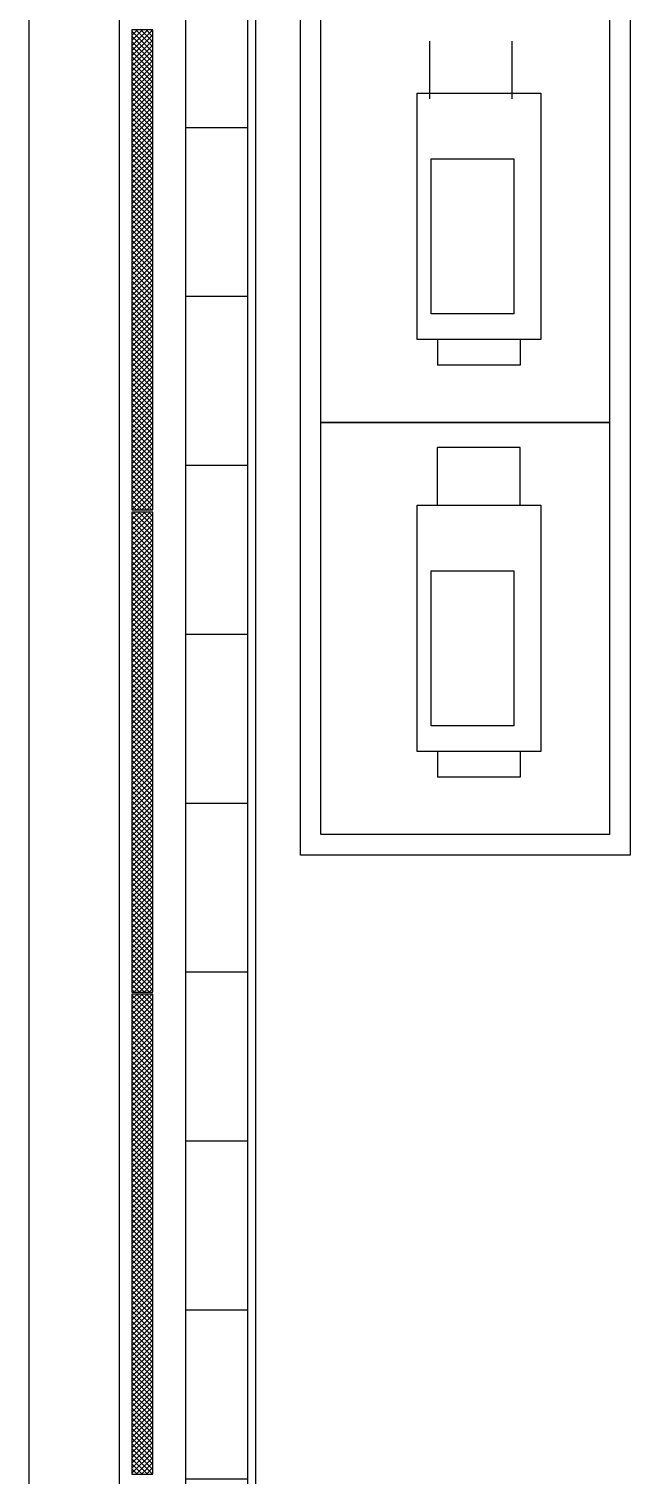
# Model space of a CAD drawing. Extents: x 2217 to 2324, y 363 to 419.
# Drawn here: x 2217.491 to 2218.95, y 402.219 to 405.729 of the extents above; entities that cross this region are included whole.
import ezdxf

# ---------------------------------------------------------------- set-up
doc = ezdxf.new("R2010")
doc.units = 0
doc.header["$LTSCALE"] = 12
doc.header["$MEASUREMENT"] = 0
for name, color, linetype in [('AISLACION', 2, 'CONTINUOUS'), ('MUEBLES', 2, 'CONTINUOUS'), ('MURO-INT', 4, 'CONTINUOUS'), ('PREMOLDHORMIGON', 7, 'CONTINUOUS')]:
    doc.layers.add(name, color=color, linetype=linetype)
pattern_1 = [(315, (0, 0), (0.006187184335, 0.006187184335), []), (45, (0, 0), (-0.006187184335, 0.006187184335), [])]

msp = doc.modelspace()

# ---------------------------------------------------------------- hatches: boundary and pattern name
at = {"layer": 'AISLACION'}
h = msp.add_hatch(dxfattribs=at)
h.set_pattern_fill('ANSI37', color=8, scale=0.07, angle=-90, style=0)
h.set_pattern_definition(pattern_1)
h.paths.add_polyline_path([(2217.7414, 404.5616), (2217.7922, 404.5616), (2217.7922, 405.7266), (2217.7414, 405.7266)])
h = msp.add_hatch(dxfattribs=at)
h.set_pattern_fill('ANSI37', color=8, scale=0.07, angle=-90, style=0)
h.set_pattern_definition(pattern_1)
h.paths.add_polyline_path([(2217.7414, 403.3916), (2217.7922, 403.3916), (2217.7922, 404.5566), (2217.7414, 404.5566)])
h = msp.add_hatch(dxfattribs=at)
h.set_pattern_fill('ANSI37', color=8, scale=0.07, angle=-90, style=0)
h.set_pattern_definition(pattern_1)
h.paths.add_polyline_path([(2217.7414, 402.2216), (2217.7922, 402.2216), (2217.7922, 403.3866), (2217.7414, 403.3866)])
at = {"layer": 'MURO-INT'}
h = msp.add_hatch(dxfattribs=at)
h.set_pattern_fill('_U,_O', color=2, scale=0.41, pattern_type=0)
h.set_pattern_definition([(0, (0, 0), (0, 0.41), [])])
h.paths.add_polyline_path([(2218.0214, 412.7491), (2217.8714, 412.7491), (2217.8714, 401.0491), (2218.0214, 401.0491)])

# ---------------------------------------------------------------- linework, layer by layer
at = {"layer": 'AISLACION'}
for points in [[(2217.7414, 404.5616), (2217.7922, 404.5616), (2217.7922, 405.7266), (2217.7414, 405.7266)], [(2217.7414, 403.3916), (2217.7922, 403.3916), (2217.7922, 404.5566), (2217.7414, 404.5566)], [(2217.7414, 402.2216), (2217.7922, 402.2216), (2217.7922, 403.3866), (2217.7414, 403.3866)]]:
    msp.add_lwpolyline(points, close=True, dxfattribs=at)
at = {"layer": 'MUEBLES'}
for p, q in [((2218.4637, 405.5592), (2218.4637, 405.6992)), ((2218.4637, 405.5592), (2218.4637, 405.6992)), ((2218.4637, 405.5592), (2218.4637, 405.6992)), ((2218.4637, 405.5592), (2218.4637, 405.6992)), ((2218.4637, 405.5592), (2218.4637, 405.6992)), ((2218.4637, 405.5592), (2218.4637, 405.6992)), ((2218.4637, 405.5592), (2218.4637, 405.6992)), ((2218.4637, 405.5592), (2218.4637, 405.6992)), ((2218.4637, 405.5592), (2218.4637, 405.6992)), ((2218.4637, 405.5592), (2218.4637, 405.6992)), ((2218.4637, 405.5592), (2218.4637, 405.6992)), ((2218.4637, 405.5592), (2218.4637, 405.6992)), ((2218.4637, 405.5592), (2218.4637, 405.6992)), ((2218.4637, 405.5592), (2218.4637, 405.6992)), ((2218.4637, 405.5592), (2218.4637, 405.6992)), ((2218.4637, 405.5592), (2218.4637, 405.6992)), ((2218.4637, 405.5592), (2218.4637, 405.6992)), ((2218.4637, 405.5592), (2218.4637, 405.6992)), ((2218.4637, 405.5592), (2218.4637, 405.6992)), ((2218.4637, 405.5592), (2218.4637, 405.6992)), ((2218.4637, 405.5592), (2218.4637, 405.6992)), ((2218.4637, 405.5592), (2218.4637, 405.6992)), ((2218.4637, 405.5592), (2218.4637, 405.6992)), ((2218.4637, 405.5592), (2218.4637, 405.6992)), ((2218.4637, 405.5592), (2218.4637, 405.6992)), ((2218.4637, 405.5592), (2218.4637, 405.6992)), ((2218.4637, 405.5592), (2218.4637, 405.6992)), ((2218.4637, 405.5592), (2218.4637, 405.6992)), ((2218.4637, 405.5592), (2218.4637, 405.6992)), ((2218.4637, 405.5592), (2218.4637, 405.6992)), ((2218.4637, 405.5592), (2218.4637, 405.6992)), ((2218.4637, 405.5592), (2218.4637, 405.6992)), ((2218.6637, 405.5592), (2218.6637, 405.6992)), ((2218.6637, 405.5592), (2218.6637, 405.6992)), ((2218.6637, 405.5592), (2218.6637, 405.6992)), ((2218.6637, 405.5592), (2218.6637, 405.6992)), ((2218.6637, 405.5592), (2218.6637, 405.6992)), ((2218.6637, 405.5592), (2218.6637, 405.6992)), ((2218.6637, 405.5592), (2218.6637, 405.6992)), ((2218.6637, 405.5592), (2218.6637, 405.6992)), ((2218.6637, 405.5592), (2218.6637, 405.6992)), ((2218.6637, 405.5592), (2218.6637, 405.6992)), ((2218.6637, 405.5592), (2218.6637, 405.6992)), ((2218.6637, 405.5592), (2218.6637, 405.6992)), ((2218.6637, 405.5592), (2218.6637, 405.6992)), ((2218.6637, 405.5592), (2218.6637, 405.6992)), ((2218.6637, 405.5592), (2218.6637, 405.6992)), ((2218.6637, 405.5592), (2218.6637, 405.6992)), ((2218.6637, 405.5592), (2218.6637, 405.6992)), ((2218.6637, 405.5592), (2218.6637, 405.6992)), ((2218.6637, 405.5592), (2218.6637, 405.6992)), ((2218.6637, 405.5592), (2218.6637, 405.6992)), ((2218.6637, 405.5592), (2218.6637, 405.6992)), ((2218.6637, 405.5592), (2218.6637, 405.6992)), ((2218.6637, 405.5592), (2218.6637, 405.6992)), ((2218.6637, 405.5592), (2218.6637, 405.6992)), ((2218.6637, 405.5592), (2218.6637, 405.6992)), ((2218.6637, 405.5592), (2218.6637, 405.6992)), ((2218.6637, 405.5592), (2218.6637, 405.6992)), ((2218.6637, 405.5592), (2218.6637, 405.6992)), ((2218.6637, 405.5592), (2218.6637, 405.6992)), ((2218.6637, 405.5592), (2218.6637, 405.6992)), ((2218.6637, 405.5592), (2218.6637, 405.6992)), ((2218.6637, 405.5592), (2218.6637, 405.6992)), ((2218.483, 404.9753), (2218.483, 404.9131)), ((2218.483, 404.9753), (2218.483, 404.9131)), ((2218.483, 404.9753), (2218.483, 404.9131)), ((2218.483, 404.9753), (2218.483, 404.9131)), ((2218.483, 404.9753), (2218.483, 404.9131)), ((2218.483, 404.9753), (2218.483, 404.9131)), ((2218.483, 404.9753), (2218.483, 404.9131)), ((2218.483, 404.9753), (2218.483, 404.9131)), ((2218.483, 404.9753), (2218.483, 404.9131)), ((2218.483, 404.9753), (2218.483, 404.9131)), ((2218.483, 404.9753), (2218.483, 404.9131)), ((2218.483, 404.9753), (2218.483, 404.9131)), ((2218.483, 404.9753), (2218.483, 404.9131)), ((2218.483, 404.9753), (2218.483, 404.9131)), ((2218.483, 404.9753), (2218.483, 404.9131)), ((2218.483, 404.9753), (2218.483, 404.9131)), ((2218.483, 404.9753), (2218.483, 404.9131)), ((2218.483, 404.9753), (2218.483, 404.9131)), ((2218.483, 404.9753), (2218.483, 404.9131)), ((2218.483, 404.9753), (2218.483, 404.9131)), ((2218.483, 404.9753), (2218.483, 404.9131)), ((2218.483, 404.9753), (2218.483, 404.9131)), ((2218.483, 404.9753), (2218.483, 404.9131)), ((2218.483, 404.9753), (2218.483, 404.9131)), ((2218.483, 404.9753), (2218.483, 404.9131)), ((2218.483, 404.9753), (2218.483, 404.9131)), ((2218.483, 404.9753), (2218.483, 404.9131)), ((2218.483, 404.9753), (2218.483, 404.9131)), ((2218.483, 404.9753), (2218.483, 404.9131)), ((2218.483, 404.9753), (2218.483, 404.9131)), ((2218.483, 404.9753), (2218.483, 404.9131)), ((2218.483, 404.9753), (2218.483, 404.9131)), ((2218.683, 404.9753), (2218.683, 404.9131)), ((2218.683, 404.9753), (2218.683, 404.9131)), ((2218.683, 404.9753), (2218.683, 404.9131)), ((2218.683, 404.9753), (2218.683, 404.9131)), ((2218.683, 404.9753), (2218.683, 404.9131)), ((2218.683, 404.9753), (2218.683, 404.9131)), ((2218.683, 404.9753), (2218.683, 404.9131)), ((2218.683, 404.9753), (2218.683, 404.9131)), ((2218.683, 404.9753), (2218.683, 404.9131)), ((2218.683, 404.9753), (2218.683, 404.9131)), ((2218.683, 404.9753), (2218.683, 404.9131)), ((2218.683, 404.9753), (2218.683, 404.9131)), ((2218.683, 404.9753), (2218.683, 404.9131)), ((2218.683, 404.9753), (2218.683, 404.9131)), ((2218.683, 404.9753), (2218.683, 404.9131)), ((2218.683, 404.9753), (2218.683, 404.9131)), ((2218.683, 404.9753), (2218.683, 404.9131)), ((2218.683, 404.9753), (2218.683, 404.9131)), ((2218.683, 404.9753), (2218.683, 404.9131)), ((2218.683, 404.9753), (2218.683, 404.9131)), ((2218.683, 404.9753), (2218.683, 404.9131)), ((2218.683, 404.9753), (2218.683, 404.9131)), ((2218.683, 404.9753), (2218.683, 404.9131)), ((2218.683, 404.9753), (2218.683, 404.9131)), ((2218.683, 404.9753), (2218.683, 404.9131)), ((2218.683, 404.9753), (2218.683, 404.9131)), ((2218.683, 404.9753), (2218.683, 404.9131)), ((2218.683, 404.9753), (2218.683, 404.9131)), ((2218.683, 404.9753), (2218.683, 404.9131)), ((2218.683, 404.9753), (2218.683, 404.9131)), ((2218.683, 404.9753), (2218.683, 404.9131)), ((2218.683, 404.9753), (2218.683, 404.9131)), ((2218.683, 404.9131), (2218.483, 404.9131)), ((2218.683, 404.9131), (2218.483, 404.9131)), ((2218.683, 404.9131), (2218.483, 404.9131)), ((2218.683, 404.9131), (2218.483, 404.9131)), ((2218.683, 404.9131), (2218.483, 404.9131)), ((2218.683, 404.9131), (2218.483, 404.9131)), ((2218.683, 404.9131), (2218.483, 404.9131)), ((2218.683, 404.9131), (2218.483, 404.9131)), ((2218.683, 404.9131), (2218.483, 404.9131)), ((2218.683, 404.9131), (2218.483, 404.9131)), ((2218.683, 404.9131), (2218.483, 404.9131)), ((2218.683, 404.9131), (2218.483, 404.9131)), ((2218.683, 404.9131), (2218.483, 404.9131)), ((2218.683, 404.9131), (2218.483, 404.9131)), ((2218.683, 404.9131), (2218.483, 404.9131)), ((2218.683, 404.9131), (2218.483, 404.9131)), ((2218.683, 404.9131), (2218.483, 404.9131)), ((2218.683, 404.9131), (2218.483, 404.9131)), ((2218.683, 404.9131), (2218.483, 404.9131)), ((2218.683, 404.9131), (2218.483, 404.9131)), ((2218.683, 404.9131), (2218.483, 404.9131)), ((2218.683, 404.9131), (2218.483, 404.9131)), ((2218.683, 404.9131), (2218.483, 404.9131)), ((2218.683, 404.9131), (2218.483, 404.9131)), ((2218.683, 404.9131), (2218.483, 404.9131)), ((2218.683, 404.9131), (2218.483, 404.9131)), ((2218.683, 404.9131), (2218.483, 404.9131)), ((2218.683, 404.9131), (2218.483, 404.9131)), ((2218.683, 404.9131), (2218.483, 404.9131)), ((2218.683, 404.9131), (2218.483, 404.9131)), ((2218.683, 404.9131), (2218.483, 404.9131)), ((2218.683, 404.9131), (2218.483, 404.9131)), ((2218.483, 404.573), (2218.483, 404.7131)), ((2218.683, 404.7131), (2218.483, 404.7131)), ((2218.483, 404.573), (2218.483, 404.7131)), ((2218.683, 404.7131), (2218.483, 404.7131)), ((2218.483, 404.573), (2218.483, 404.7131)), ((2218.683, 404.7131), (2218.483, 404.7131)), ((2218.483, 404.573), (2218.483, 404.7131)), ((2218.683, 404.7131), (2218.483, 404.7131)), ((2218.483, 404.573), (2218.483, 404.7131)), ((2218.683, 404.7131), (2218.483, 404.7131)), ((2218.483, 404.573), (2218.483, 404.7131)), ((2218.683, 404.7131), (2218.483, 404.7131)), ((2218.483, 404.573), (2218.483, 404.7131)), ((2218.683, 404.7131), (2218.483, 404.7131)), ((2218.483, 404.573), (2218.483, 404.7131)), ((2218.683, 404.7131), (2218.483, 404.7131)), ((2218.483, 404.573), (2218.483, 404.7131)), ((2218.683, 404.7131), (2218.483, 404.7131)), ((2218.483, 404.573), (2218.483, 404.7131)), ((2218.683, 404.7131), (2218.483, 404.7131)), ((2218.483, 404.573), (2218.483, 404.7131)), ((2218.683, 404.7131), (2218.483, 404.7131)), ((2218.483, 404.573), (2218.483, 404.7131)), ((2218.683, 404.7131), (2218.483, 404.7131)), ((2218.483, 404.573), (2218.483, 404.7131)), ((2218.683, 404.7131), (2218.483, 404.7131)), ((2218.483, 404.573), (2218.483, 404.7131)), ((2218.683, 404.7131), (2218.483, 404.7131)), ((2218.483, 404.573), (2218.483, 404.7131)), ((2218.683, 404.7131), (2218.483, 404.7131)), ((2218.483, 404.573), (2218.483, 404.7131)), ((2218.683, 404.7131), (2218.483, 404.7131)), ((2218.483, 404.573), (2218.483, 404.7131)), ((2218.683, 404.7131), (2218.483, 404.7131)), ((2218.483, 404.573), (2218.483, 404.7131)), ((2218.683, 404.7131), (2218.483, 404.7131)), ((2218.483, 404.573), (2218.483, 404.7131)), ((2218.683, 404.7131), (2218.483, 404.7131)), ((2218.483, 404.573), (2218.483, 404.7131)), ((2218.683, 404.7131), (2218.483, 404.7131)), ((2218.483, 404.573), (2218.483, 404.7131)), ((2218.683, 404.7131), (2218.483, 404.7131)), ((2218.483, 404.573), (2218.483, 404.7131)), ((2218.683, 404.7131), (2218.483, 404.7131)), ((2218.483, 404.573), (2218.483, 404.7131)), ((2218.683, 404.7131), (2218.483, 404.7131)), ((2218.483, 404.573), (2218.483, 404.7131)), ((2218.683, 404.7131), (2218.483, 404.7131)), ((2218.483, 404.573), (2218.483, 404.7131)), ((2218.683, 404.7131), (2218.483, 404.7131)), ((2218.483, 404.573), (2218.483, 404.7131)), ((2218.683, 404.7131), (2218.483, 404.7131)), ((2218.483, 404.573), (2218.483, 404.7131)), ((2218.683, 404.7131), (2218.483, 404.7131)), ((2218.483, 404.573), (2218.483, 404.7131)), ((2218.683, 404.7131), (2218.483, 404.7131)), ((2218.483, 404.573), (2218.483, 404.7131)), ((2218.683, 404.7131), (2218.483, 404.7131)), ((2218.483, 404.573), (2218.483, 404.7131)), ((2218.683, 404.7131), (2218.483, 404.7131)), ((2218.483, 404.573), (2218.483, 404.7131)), ((2218.683, 404.7131), (2218.483, 404.7131)), ((2218.483, 404.573), (2218.483, 404.7131)), ((2218.683, 404.7131), (2218.483, 404.7131)), ((2218.683, 404.573), (2218.683, 404.7131)), ((2218.683, 404.573), (2218.683, 404.7131)), ((2218.683, 404.573), (2218.683, 404.7131)), ((2218.683, 404.573), (2218.683, 404.7131)), ((2218.683, 404.573), (2218.683, 404.7131)), ((2218.683, 404.573), (2218.683, 404.7131)), ((2218.683, 404.573), (2218.683, 404.7131)), ((2218.683, 404.573), (2218.683, 404.7131)), ((2218.683, 404.573), (2218.683, 404.7131)), ((2218.683, 404.573), (2218.683, 404.7131)), ((2218.683, 404.573), (2218.683, 404.7131)), ((2218.683, 404.573), (2218.683, 404.7131)), ((2218.683, 404.573), (2218.683, 404.7131)), ((2218.683, 404.573), (2218.683, 404.7131)), ((2218.683, 404.573), (2218.683, 404.7131)), ((2218.683, 404.573), (2218.683, 404.7131)), ((2218.683, 404.573), (2218.683, 404.7131)), ((2218.683, 404.573), (2218.683, 404.7131)), ((2218.683, 404.573), (2218.683, 404.7131)), ((2218.683, 404.573), (2218.683, 404.7131)), ((2218.683, 404.573), (2218.683, 404.7131)), ((2218.683, 404.573), (2218.683, 404.7131)), ((2218.683, 404.573), (2218.683, 404.7131)), ((2218.683, 404.573), (2218.683, 404.7131)), ((2218.683, 404.573), (2218.683, 404.7131)), ((2218.683, 404.573), (2218.683, 404.7131)), ((2218.683, 404.573), (2218.683, 404.7131)), ((2218.683, 404.573), (2218.683, 404.7131)), ((2218.683, 404.573), (2218.683, 404.7131)), ((2218.683, 404.573), (2218.683, 404.7131)), ((2218.683, 404.573), (2218.683, 404.7131)), ((2218.683, 404.573), (2218.683, 404.7131)), ((2218.483, 403.9753), (2218.483, 403.9131)), ((2218.483, 403.9753), (2218.483, 403.9131)), ((2218.483, 403.9753), (2218.483, 403.9131)), ((2218.483, 403.9753), (2218.483, 403.9131)), ((2218.483, 403.9753), (2218.483, 403.9131)), ((2218.483, 403.9753), (2218.483, 403.9131)), ((2218.483, 403.9753), (2218.483, 403.9131)), ((2218.483, 403.9753), (2218.483, 403.9131)), ((2218.483, 403.9753), (2218.483, 403.9131)), ((2218.483, 403.9753), (2218.483, 403.9131)), ((2218.483, 403.9753), (2218.483, 403.9131)), ((2218.483, 403.9753), (2218.483, 403.9131)), ((2218.483, 403.9753), (2218.483, 403.9131)), ((2218.483, 403.9753), (2218.483, 403.9131)), ((2218.483, 403.9753), (2218.483, 403.9131)), ((2218.483, 403.9753), (2218.483, 403.9131)), ((2218.483, 403.9753), (2218.483, 403.9131)), ((2218.483, 403.9753), (2218.483, 403.9131)), ((2218.483, 403.9753), (2218.483, 403.9131)), ((2218.483, 403.9753), (2218.483, 403.9131)), ((2218.483, 403.9753), (2218.483, 403.9131)), ((2218.483, 403.9753), (2218.483, 403.9131)), ((2218.483, 403.9753), (2218.483, 403.9131)), ((2218.483, 403.9753), (2218.483, 403.9131)), ((2218.483, 403.9753), (2218.483, 403.9131)), ((2218.483, 403.9753), (2218.483, 403.9131)), ((2218.483, 403.9753), (2218.483, 403.9131)), ((2218.483, 403.9753), (2218.483, 403.9131)), ((2218.483, 403.9753), (2218.483, 403.9131)), ((2218.483, 403.9753), (2218.483, 403.9131)), ((2218.483, 403.9753), (2218.483, 403.9131)), ((2218.483, 403.9753), (2218.483, 403.9131)), ((2218.683, 403.9753), (2218.683, 403.9131)), ((2218.683, 403.9753), (2218.683, 403.9131)), ((2218.683, 403.9753), (2218.683, 403.9131)), ((2218.683, 403.9753), (2218.683, 403.9131)), ((2218.683, 403.9753), (2218.683, 403.9131)), ((2218.683, 403.9753), (2218.683, 403.9131)), ((2218.683, 403.9753), (2218.683, 403.9131)), ((2218.683, 403.9753), (2218.683, 403.9131)), ((2218.683, 403.9753), (2218.683, 403.9131)), ((2218.683, 403.9753), (2218.683, 403.9131)), ((2218.683, 403.9753), (2218.683, 403.9131)), ((2218.683, 403.9753), (2218.683, 403.9131)), ((2218.683, 403.9753), (2218.683, 403.9131)), ((2218.683, 403.9753), (2218.683, 403.9131)), ((2218.683, 403.9753), (2218.683, 403.9131)), ((2218.683, 403.9753), (2218.683, 403.9131)), ((2218.683, 403.9753), (2218.683, 403.9131)), ((2218.683, 403.9753), (2218.683, 403.9131)), ((2218.683, 403.9753), (2218.683, 403.9131)), ((2218.683, 403.9753), (2218.683, 403.9131)), ((2218.683, 403.9753), (2218.683, 403.9131)), ((2218.683, 403.9753), (2218.683, 403.9131)), ((2218.683, 403.9753), (2218.683, 403.9131)), ((2218.683, 403.9753), (2218.683, 403.9131)), ((2218.683, 403.9753), (2218.683, 403.9131)), ((2218.683, 403.9753), (2218.683, 403.9131)), ((2218.683, 403.9753), (2218.683, 403.9131)), ((2218.683, 403.9753), (2218.683, 403.9131)), ((2218.683, 403.9753), (2218.683, 403.9131)), ((2218.683, 403.9753), (2218.683, 403.9131)), ((2218.683, 403.9753), (2218.683, 403.9131)), ((2218.683, 403.9753), (2218.683, 403.9131)), ((2218.683, 403.9131), (2218.483, 403.9131)), ((2218.683, 403.9131), (2218.483, 403.9131)), ((2218.683, 403.9131), (2218.483, 403.9131)), ((2218.683, 403.9131), (2218.483, 403.9131)), ((2218.683, 403.9131), (2218.483, 403.9131)), ((2218.683, 403.9131), (2218.483, 403.9131)), ((2218.683, 403.9131), (2218.483, 403.9131)), ((2218.683, 403.9131), (2218.483, 403.9131)), ((2218.683, 403.9131), (2218.483, 403.9131)), ((2218.683, 403.9131), (2218.483, 403.9131)), ((2218.683, 403.9131), (2218.483, 403.9131)), ((2218.683, 403.9131), (2218.483, 403.9131)), ((2218.683, 403.9131), (2218.483, 403.9131)), ((2218.683, 403.9131), (2218.483, 403.9131)), ((2218.683, 403.9131), (2218.483, 403.9131)), ((2218.683, 403.9131), (2218.483, 403.9131)), ((2218.683, 403.9131), (2218.483, 403.9131)), ((2218.683, 403.9131), (2218.483, 403.9131)), ((2218.683, 403.9131), (2218.483, 403.9131)), ((2218.683, 403.9131), (2218.483, 403.9131)), ((2218.683, 403.9131), (2218.483, 403.9131)), ((2218.683, 403.9131), (2218.483, 403.9131)), ((2218.683, 403.9131), (2218.483, 403.9131)), ((2218.683, 403.9131), (2218.483, 403.9131)), ((2218.683, 403.9131), (2218.483, 403.9131)), ((2218.683, 403.9131), (2218.483, 403.9131)), ((2218.683, 403.9131), (2218.483, 403.9131)), ((2218.683, 403.9131), (2218.483, 403.9131)), ((2218.683, 403.9131), (2218.483, 403.9131)), ((2218.683, 403.9131), (2218.483, 403.9131)), ((2218.683, 403.9131), (2218.483, 403.9131)), ((2218.683, 403.9131), (2218.483, 403.9131))]:
    msp.add_line(p, q, dxfattribs=at)
at = {"layer": 'MUEBLES', "color": 8}
msp.add_lwpolyline([(2218.1499, 408.8241), (2218.9499, 408.8241), (2218.9499, 403.7241), (2218.1499, 403.7241)], close=True, dxfattribs=at)
at = {"layer": 'MUEBLES'}
for points in [[(2218.8999, 404.7741), (2218.1999, 404.7741), (2218.1999, 405.7741), (2218.8999, 405.7741)], [(2218.433, 404.9753), (2218.433, 405.573), (2218.733, 405.573), (2218.733, 404.9753)], [(2218.433, 404.9753), (2218.433, 405.573), (2218.733, 405.573), (2218.733, 404.9753)], [(2218.433, 404.9753), (2218.433, 405.573), (2218.733, 405.573), (2218.733, 404.9753)], [(2218.433, 404.9753), (2218.433, 405.573), (2218.733, 405.573), (2218.733, 404.9753)], [(2218.433, 404.9753), (2218.433, 405.573), (2218.733, 405.573), (2218.733, 404.9753)], [(2218.433, 404.9753), (2218.433, 405.573), (2218.733, 405.573), (2218.733, 404.9753)], [(2218.433, 404.9753), (2218.433, 405.573), (2218.733, 405.573), (2218.733, 404.9753)], [(2218.433, 404.9753), (2218.433, 405.573), (2218.733, 405.573), (2218.733, 404.9753)], [(2218.433, 404.9753), (2218.433, 405.573), (2218.733, 405.573), (2218.733, 404.9753)], [(2218.433, 404.9753), (2218.433, 405.573), (2218.733, 405.573), (2218.733, 404.9753)], [(2218.433, 404.9753), (2218.433, 405.573), (2218.733, 405.573), (2218.733, 404.9753)], [(2218.433, 404.9753), (2218.433, 405.573), (2218.733, 405.573), (2218.733, 404.9753)], [(2218.433, 404.9753), (2218.433, 405.573), (2218.733, 405.573), (2218.733, 404.9753)], [(2218.433, 404.9753), (2218.433, 405.573), (2218.733, 405.573), (2218.733, 404.9753)], [(2218.433, 404.9753), (2218.433, 405.573), (2218.733, 405.573), (2218.733, 404.9753)], [(2218.433, 404.9753), (2218.433, 405.573), (2218.733, 405.573), (2218.733, 404.9753)], [(2218.433, 404.9753), (2218.433, 405.573), (2218.733, 405.573), (2218.733, 404.9753)], [(2218.433, 404.9753), (2218.433, 405.573), (2218.733, 405.573), (2218.733, 404.9753)], [(2218.433, 404.9753), (2218.433, 405.573), (2218.733, 405.573), (2218.733, 404.9753)], [(2218.433, 404.9753), (2218.433, 405.573), (2218.733, 405.573), (2218.733, 404.9753)], [(2218.433, 404.9753), (2218.433, 405.573), (2218.733, 405.573), (2218.733, 404.9753)], [(2218.433, 404.9753), (2218.433, 405.573), (2218.733, 405.573), (2218.733, 404.9753)], [(2218.433, 404.9753), (2218.433, 405.573), (2218.733, 405.573), (2218.733, 404.9753)], [(2218.433, 404.9753), (2218.433, 405.573), (2218.733, 405.573), (2218.733, 404.9753)], [(2218.433, 404.9753), (2218.433, 405.573), (2218.733, 405.573), (2218.733, 404.9753)], [(2218.433, 404.9753), (2218.433, 405.573), (2218.733, 405.573), (2218.733, 404.9753)], [(2218.433, 404.9753), (2218.433, 405.573), (2218.733, 405.573), (2218.733, 404.9753)], [(2218.433, 404.9753), (2218.433, 405.573), (2218.733, 405.573), (2218.733, 404.9753)], [(2218.433, 404.9753), (2218.433, 405.573), (2218.733, 405.573), (2218.733, 404.9753)], [(2218.433, 404.9753), (2218.433, 405.573), (2218.733, 405.573), (2218.733, 404.9753)], [(2218.433, 404.9753), (2218.433, 405.573), (2218.733, 405.573), (2218.733, 404.9753)], [(2218.433, 404.9753), (2218.433, 405.573), (2218.733, 405.573), (2218.733, 404.9753)], [(2218.4675, 405.0375), (2218.4675, 405.4142), (2218.6675, 405.4142), (2218.6675, 405.0375)], [(2218.4675, 405.0375), (2218.4675, 405.4142), (2218.6675, 405.4142), (2218.6675, 405.0375)], [(2218.4675, 405.0375), (2218.4675, 405.4142), (2218.6675, 405.4142), (2218.6675, 405.0375)], [(2218.4675, 405.0375), (2218.4675, 405.4142), (2218.6675, 405.4142), (2218.6675, 405.0375)], [(2218.4675, 405.0375), (2218.4675, 405.4142), (2218.6675, 405.4142), (2218.6675, 405.0375)], [(2218.4675, 405.0375), (2218.4675, 405.4142), (2218.6675, 405.4142), (2218.6675, 405.0375)], [(2218.4675, 405.0375), (2218.4675, 405.4142), (2218.6675, 405.4142), (2218.6675, 405.0375)], [(2218.4675, 405.0375), (2218.4675, 405.4142), (2218.6675, 405.4142), (2218.6675, 405.0375)], [(2218.4675, 405.0375), (2218.4675, 405.4142), (2218.6675, 405.4142), (2218.6675, 405.0375)], [(2218.4675, 405.0375), (2218.4675, 405.4142), (2218.6675, 405.4142), (2218.6675, 405.0375)], [(2218.4675, 405.0375), (2218.4675, 405.4142), (2218.6675, 405.4142), (2218.6675, 405.0375)], [(2218.4675, 405.0375), (2218.4675, 405.4142), (2218.6675, 405.4142), (2218.6675, 405.0375)], [(2218.4675, 405.0375), (2218.4675, 405.4142), (2218.6675, 405.4142), (2218.6675, 405.0375)], [(2218.4675, 405.0375), (2218.4675, 405.4142), (2218.6675, 405.4142), (2218.6675, 405.0375)], [(2218.4675, 405.0375), (2218.4675, 405.4142), (2218.6675, 405.4142), (2218.6675, 405.0375)], [(2218.4675, 405.0375), (2218.4675, 405.4142), (2218.6675, 405.4142), (2218.6675, 405.0375)], [(2218.4675, 405.0375), (2218.4675, 405.4142), (2218.6675, 405.4142), (2218.6675, 405.0375)], [(2218.4675, 405.0375), (2218.4675, 405.4142), (2218.6675, 405.4142), (2218.6675, 405.0375)], [(2218.4675, 405.0375), (2218.4675, 405.4142), (2218.6675, 405.4142), (2218.6675, 405.0375)], [(2218.4675, 405.0375), (2218.4675, 405.4142), (2218.6675, 405.4142), (2218.6675, 405.0375)], [(2218.4675, 405.0375), (2218.4675, 405.4142), (2218.6675, 405.4142), (2218.6675, 405.0375)], [(2218.4675, 405.0375), (2218.4675, 405.4142), (2218.6675, 405.4142), (2218.6675, 405.0375)], [(2218.4675, 405.0375), (2218.4675, 405.4142), (2218.6675, 405.4142), (2218.6675, 405.0375)], [(2218.4675, 405.0375), (2218.4675, 405.4142), (2218.6675, 405.4142), (2218.6675, 405.0375)], [(2218.4675, 405.0375), (2218.4675, 405.4142), (2218.6675, 405.4142), (2218.6675, 405.0375)], [(2218.4675, 405.0375), (2218.4675, 405.4142), (2218.6675, 405.4142), (2218.6675, 405.0375)], [(2218.4675, 405.0375), (2218.4675, 405.4142), (2218.6675, 405.4142), (2218.6675, 405.0375)], [(2218.4675, 405.0375), (2218.4675, 405.4142), (2218.6675, 405.4142), (2218.6675, 405.0375)], [(2218.4675, 405.0375), (2218.4675, 405.4142), (2218.6675, 405.4142), (2218.6675, 405.0375)], [(2218.4675, 405.0375), (2218.4675, 405.4142), (2218.6675, 405.4142), (2218.6675, 405.0375)], [(2218.4675, 405.0375), (2218.4675, 405.4142), (2218.6675, 405.4142), (2218.6675, 405.0375)], [(2218.4675, 405.0375), (2218.4675, 405.4142), (2218.6675, 405.4142), (2218.6675, 405.0375)], [(2218.8999, 403.7741), (2218.1999, 403.7741), (2218.1999, 404.7741), (2218.8999, 404.7741)], [(2218.433, 403.9753), (2218.433, 404.573), (2218.733, 404.573), (2218.733, 403.9753)], [(2218.433, 403.9753), (2218.433, 404.573), (2218.733, 404.573), (2218.733, 403.9753)], [(2218.433, 403.9753), (2218.433, 404.573), (2218.733, 404.573), (2218.733, 403.9753)], [(2218.433, 403.9753), (2218.433, 404.573), (2218.733, 404.573), (2218.733, 403.9753)], [(2218.433, 403.9753), (2218.433, 404.573), (2218.733, 404.573), (2218.733, 403.9753)], [(2218.433, 403.9753), (2218.433, 404.573), (2218.733, 404.573), (2218.733, 403.9753)], [(2218.433, 403.9753), (2218.433, 404.573), (2218.733, 404.573), (2218.733, 403.9753)], [(2218.433, 403.9753), (2218.433, 404.573), (2218.733, 404.573), (2218.733, 403.9753)], [(2218.433, 403.9753), (2218.433, 404.573), (2218.733, 404.573), (2218.733, 403.9753)], [(2218.433, 403.9753), (2218.433, 404.573), (2218.733, 404.573), (2218.733, 403.9753)], [(2218.433, 403.9753), (2218.433, 404.573), (2218.733, 404.573), (2218.733, 403.9753)], [(2218.433, 403.9753), (2218.433, 404.573), (2218.733, 404.573), (2218.733, 403.9753)], [(2218.433, 403.9753), (2218.433, 404.573), (2218.733, 404.573), (2218.733, 403.9753)], [(2218.433, 403.9753), (2218.433, 404.573), (2218.733, 404.573), (2218.733, 403.9753)], [(2218.433, 403.9753), (2218.433, 404.573), (2218.733, 404.573), (2218.733, 403.9753)], [(2218.433, 403.9753), (2218.433, 404.573), (2218.733, 404.573), (2218.733, 403.9753)], [(2218.433, 403.9753), (2218.433, 404.573), (2218.733, 404.573), (2218.733, 403.9753)], [(2218.433, 403.9753), (2218.433, 404.573), (2218.733, 404.573), (2218.733, 403.9753)], [(2218.433, 403.9753), (2218.433, 404.573), (2218.733, 404.573), (2218.733, 403.9753)], [(2218.433, 403.9753), (2218.433, 404.573), (2218.733, 404.573), (2218.733, 403.9753)], [(2218.433, 403.9753), (2218.433, 404.573), (2218.733, 404.573), (2218.733, 403.9753)], [(2218.433, 403.9753), (2218.433, 404.573), (2218.733, 404.573), (2218.733, 403.9753)], [(2218.433, 403.9753), (2218.433, 404.573), (2218.733, 404.573), (2218.733, 403.9753)], [(2218.433, 403.9753), (2218.433, 404.573), (2218.733, 404.573), (2218.733, 403.9753)], [(2218.433, 403.9753), (2218.433, 404.573), (2218.733, 404.573), (2218.733, 403.9753)], [(2218.433, 403.9753), (2218.433, 404.573), (2218.733, 404.573), (2218.733, 403.9753)], [(2218.433, 403.9753), (2218.433, 404.573), (2218.733, 404.573), (2218.733, 403.9753)], [(2218.433, 403.9753), (2218.433, 404.573), (2218.733, 404.573), (2218.733, 403.9753)], [(2218.433, 403.9753), (2218.433, 404.573), (2218.733, 404.573), (2218.733, 403.9753)], [(2218.433, 403.9753), (2218.433, 404.573), (2218.733, 404.573), (2218.733, 403.9753)], [(2218.433, 403.9753), (2218.433, 404.573), (2218.733, 404.573), (2218.733, 403.9753)], [(2218.433, 403.9753), (2218.433, 404.573), (2218.733, 404.573), (2218.733, 403.9753)], [(2218.4675, 404.0375), (2218.4675, 404.4142), (2218.6675, 404.4142), (2218.6675, 404.0375)], [(2218.4675, 404.0375), (2218.4675, 404.4142), (2218.6675, 404.4142), (2218.6675, 404.0375)], [(2218.4675, 404.0375), (2218.4675, 404.4142), (2218.6675, 404.4142), (2218.6675, 404.0375)], [(2218.4675, 404.0375), (2218.4675, 404.4142), (2218.6675, 404.4142), (2218.6675, 404.0375)], [(2218.4675, 404.0375), (2218.4675, 404.4142), (2218.6675, 404.4142), (2218.6675, 404.0375)], [(2218.4675, 404.0375), (2218.4675, 404.4142), (2218.6675, 404.4142), (2218.6675, 404.0375)], [(2218.4675, 404.0375), (2218.4675, 404.4142), (2218.6675, 404.4142), (2218.6675, 404.0375)], [(2218.4675, 404.0375), (2218.4675, 404.4142), (2218.6675, 404.4142), (2218.6675, 404.0375)], [(2218.4675, 404.0375), (2218.4675, 404.4142), (2218.6675, 404.4142), (2218.6675, 404.0375)], [(2218.4675, 404.0375), (2218.4675, 404.4142), (2218.6675, 404.4142), (2218.6675, 404.0375)], [(2218.4675, 404.0375), (2218.4675, 404.4142), (2218.6675, 404.4142), (2218.6675, 404.0375)], [(2218.4675, 404.0375), (2218.4675, 404.4142), (2218.6675, 404.4142), (2218.6675, 404.0375)], [(2218.4675, 404.0375), (2218.4675, 404.4142), (2218.6675, 404.4142), (2218.6675, 404.0375)], [(2218.4675, 404.0375), (2218.4675, 404.4142), (2218.6675, 404.4142), (2218.6675, 404.0375)], [(2218.4675, 404.0375), (2218.4675, 404.4142), (2218.6675, 404.4142), (2218.6675, 404.0375)], [(2218.4675, 404.0375), (2218.4675, 404.4142), (2218.6675, 404.4142), (2218.6675, 404.0375)], [(2218.4675, 404.0375), (2218.4675, 404.4142), (2218.6675, 404.4142), (2218.6675, 404.0375)], [(2218.4675, 404.0375), (2218.4675, 404.4142), (2218.6675, 404.4142), (2218.6675, 404.0375)], [(2218.4675, 404.0375), (2218.4675, 404.4142), (2218.6675, 404.4142), (2218.6675, 404.0375)], [(2218.4675, 404.0375), (2218.4675, 404.4142), (2218.6675, 404.4142), (2218.6675, 404.0375)], [(2218.4675, 404.0375), (2218.4675, 404.4142), (2218.6675, 404.4142), (2218.6675, 404.0375)], [(2218.4675, 404.0375), (2218.4675, 404.4142), (2218.6675, 404.4142), (2218.6675, 404.0375)], [(2218.4675, 404.0375), (2218.4675, 404.4142), (2218.6675, 404.4142), (2218.6675, 404.0375)], [(2218.4675, 404.0375), (2218.4675, 404.4142), (2218.6675, 404.4142), (2218.6675, 404.0375)], [(2218.4675, 404.0375), (2218.4675, 404.4142), (2218.6675, 404.4142), (2218.6675, 404.0375)], [(2218.4675, 404.0375), (2218.4675, 404.4142), (2218.6675, 404.4142), (2218.6675, 404.0375)], [(2218.4675, 404.0375), (2218.4675, 404.4142), (2218.6675, 404.4142), (2218.6675, 404.0375)], [(2218.4675, 404.0375), (2218.4675, 404.4142), (2218.6675, 404.4142), (2218.6675, 404.0375)], [(2218.4675, 404.0375), (2218.4675, 404.4142), (2218.6675, 404.4142), (2218.6675, 404.0375)], [(2218.4675, 404.0375), (2218.4675, 404.4142), (2218.6675, 404.4142), (2218.6675, 404.0375)], [(2218.4675, 404.0375), (2218.4675, 404.4142), (2218.6675, 404.4142), (2218.6675, 404.0375)], [(2218.4675, 404.0375), (2218.4675, 404.4142), (2218.6675, 404.4142), (2218.6675, 404.0375)]]:
    msp.add_lwpolyline(points, close=True, dxfattribs=at)
at = {"layer": 'MURO-INT'}
for p, q in [((2217.8714, 412.7491), (2217.8714, 401.0491)), ((2218.0214, 412.7491), (2218.0214, 401.0491))]:
    msp.add_line(p, q, dxfattribs=at)
at = {"layer": 'MURO-INT', "color": 8}
msp.add_line((2218.0414, 412.7491), (2218.0414, 400.7491), dxfattribs=at)
at = {"layer": 'PREMOLDHORMIGON'}
msp.add_lwpolyline([(2217.7114, 400.8678), (2217.7114, 412.8478), (2217.655, 412.8478), (2217.6429, 412.8891), (2217.4914, 412.8891), (2217.4914, 400.9091), (2217.6578, 400.9091), (2217.67, 400.8678)], close=True, dxfattribs=at)

doc.saveas('drawing.dxf')
